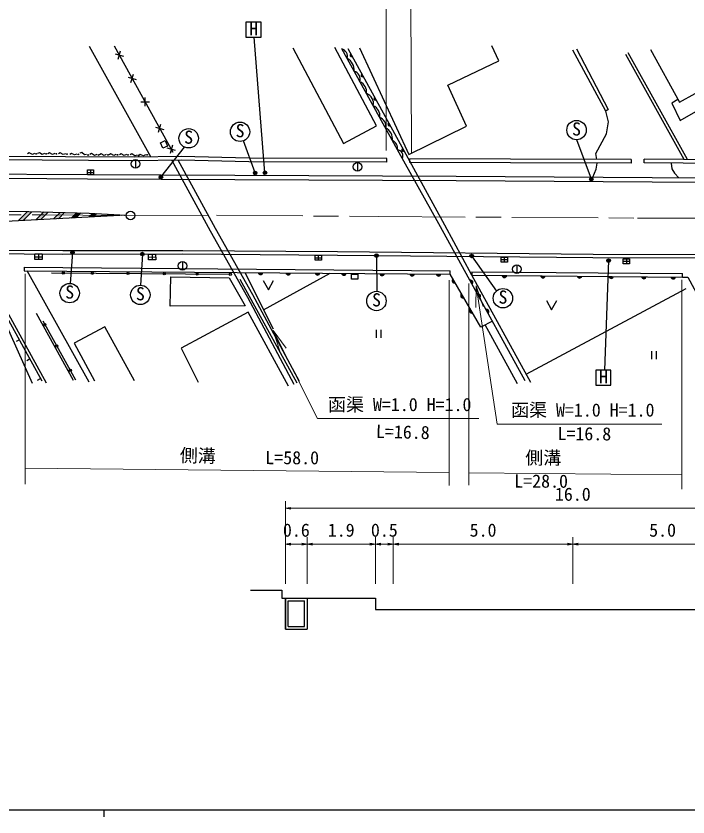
# Model space of a CAD drawing. Units: millimetres at full size, sheet at 1:1000, with parts at other scales. Extents: x 40000 to 680000, y 20000 to 380000.
# Drawn here: x 155755 to 249324, y 204000 to 315520 of the extents above; entities that cross this region are included whole.
import ezdxf
from ezdxf.enums import TextEntityAlignment as Align

# ---------------------------------------------------------------- set-up
doc = ezdxf.new("R2010")
doc.units = ezdxf.units.MM
doc.header["$LTSCALE"] = 1000
doc.linetypes.add('CHAIN', pattern=[18.5, 12, -1.5, 3.5, -1.5])
for name, color, linetype, lineweight in [('M-BGD', 7, 'Continuous', 25), ('M-BGD-EXST', 7, 'Continuous', 25), ('M-BMK', 2, 'CHAIN', 13), ('M-BMK-SRVR', 3, 'Continuous', 25), ('M-STR-HTXT', 7, 'Continuous', 13), ('M-STR-STRC', 7, 'Continuous', 25), ('M-TTL-BAND', 7, 'Continuous', 25)]:
    doc.layers.add(name, color=color, linetype=linetype, lineweight=lineweight)
doc.styles.add('ＭＳ ゴシック', font='')
doc.styles.get('ＭＳ ゴシック').set_extended_font_data('MS Gothic')

# ---------------------------------------------------------------- blocks, each defined once
blk = doc.blocks.new('open_arrow')
at = {"color": 0, "linetype": 'Continuous', "lineweight": -2}
blk.add_lwpolyline([(7.5, 1.25), (0, 0), (7.5, -1.25)], dxfattribs=at)

msp = doc.modelspace()

# ---------------------------------------------------------------- hatches: boundary and pattern name
at = {"layer": 'M-BGD'}
for points in [[(202410, 310258, 0.4608), (202300, 309969, 0.4608), (202603, 309906)], [(203943, 307454, 0.4608), (203833, 307165, 0.4608), (204135, 307102)], [(205719, 304203, 0.4608), (205609, 303914, 0.4608), (205912, 303850)], [(207678, 300617, 0.4608), (207568, 300328, 0.4608), (207871, 300265)], [(209610, 297082, 0.4608), (209500, 296793, 0.4608), (209803, 296729)], [(189500, 279779, 0.84072), (190126, 279774)], [(193345, 279748, 0.84072), (193970, 279742)], [(197429, 279714, 0.84072), (198055, 279709)], [(201101, 279684, 0.84072), (201727, 279678)], [(206415, 279640, 0.84072), (207041, 279635)], [(210588, 279605, 0.84072), (211214, 279600)], [(214279, 279575, 0.84072), (214905, 279570)], [(216583, 278912, 0.84072), (216897, 278371)], [(223458, 279381, 0.84072), (224084, 279376)], [(228818, 279336, 0.84072), (229444, 279330)], [(233906, 279292, 0.84072), (234532, 279287)], [(238329, 279254, 0.84072), (238955, 279249)], [(242876, 279215, 0.84072), (243502, 279210)], [(246959, 279180, 0.84072), (247584, 279175)], [(219266, 278172, 0.84072), (218965, 278721)], [(217786, 276838, 0.84072), (218100, 276296)], [(220306, 276277, 0.84072), (220005, 276826)], [(219011, 274726, 0.84072), (219325, 274185)], [(221489, 274121, 0.84072), (221188, 274670)]]:
    msp.add_hatch(color=256, dxfattribs=at).paths.add_polyline_path(points)
at = {"layer": 'M-BGD-EXST'}
for points in [[(176181, 293085, 1), (175681, 293085, 1)], [(189302, 293665, 1), (188802, 293665, 1)], [(190667, 293693, 1), (190167, 293693, 1)], [(236123, 292795, 1), (235623, 292795, 1)], [(163870, 282612, 1), (163370, 282612, 1)], [(173601, 282385, 1), (173101, 282385, 1)], [(206199, 282170, 1), (205699, 282170, 1)], [(219451, 282113, 1), (218951, 282113, 1)], [(238515, 281459, 1), (238015, 281459, 1)]]:
    msp.add_hatch(color=256, dxfattribs=at).paths.add_polyline_path(points)
at = {"layer": 'M-STR-STRC'}
for points in [[(157963, 288278), (157522, 288289), (157341, 288292), (156062, 287014), (156733, 287048)], [(160238, 288220), (159618, 288236), (158523, 287141), (159194, 287175)], [(162513, 288162), (161893, 288177), (160983, 287268), (161654, 287302)], [(164788, 288103), (164168, 288119), (163443, 287395), (164114, 287429)], [(167031, 288013), (166428, 288046), (165904, 287522), (166575, 287556)], [(169242, 287890), (168639, 287924), (168364, 287649), (169035, 287683)], [(170850, 287801), (170824, 287775), (171081, 287789)]]:
    msp.add_hatch(color=256, dxfattribs=at).paths.add_polyline_path(points)

# ---------------------------------------------------------------- linework, layer by layer
at = {"layer": 'M-BGD'}
for p, q in [((174509, 295897), (165975, 311288)), ((177637, 296508), (169462, 311315)), ((169574, 310249), (170717, 309919)), ((169975, 309513), (170307, 310662)), ((233797, 310938), (238214, 302511)), ((248794, 295531), (240648, 310180)), ((249255, 295526), (240997, 310374)), ((171363, 307010), (172505, 306680)), ((171763, 306274), (172095, 307423)), ((173144, 303576), (174334, 303579)), ((173735, 302981), (173732, 304177)), ((238214, 302511), (237888, 302293)), ((175198, 300062), (176341, 299732)), ((175599, 299326), (175931, 300475)), ((177952, 296799), (176809, 297129)), ((177551, 297535), (177219, 296386)), ((172394, 295541), (172394, 294341)), ((207373, 295190), (207374, 295690)), ((210570, 295124), (210571, 295624)), ((241411, 295549), (241411, 295049)), ((243216, 295087), (243221, 295587)), ((203292, 295133), (203292, 293933)), ((165690, 293750), (166540, 293750)), ((166115, 294100), (166112, 293450)), ((158877, 282406), (158884, 281606)), ((174700, 282370), (174708, 281570)), ((197849, 282208), (197835, 281508)), ((158380, 282001), (159380, 282011)), ((174204, 281965), (175204, 281975)), ((178948, 281341), (178948, 280141)), ((197424, 281858), (198274, 281858)), ((223321, 281616), (224171, 281616)), ((223746, 281966), (223746, 281266)), ((240320, 281367), (241170, 281367)), ((240745, 281717), (240745, 281017)), ((150906, 280071), (159336, 264708)), ((151361, 280073), (159938, 264443)), ((156906, 280548), (156902, 280048)), ((156902, 280048), (216207, 279559)), ((156906, 280548), (216211, 280059)), ((165944, 264549), (157294, 280045)), ((216207, 279559), (216211, 280059)), ((219239, 279918), (219235, 279418)), ((219239, 279918), (248581, 279666)), ((225501, 280889), (225501, 279689)), ((160701, 279749), (185594, 279559)), ((194926, 264395), (186979, 278826)), ((187622, 279795), (191545, 271977)), ((190221, 274615), (199489, 279697)), ((219235, 279418), (248577, 279166)), ((248577, 279166), (248581, 279666)), ((226797, 265635), (249084, 277571)), ((163769, 264779), (158602, 274091)), ((159480, 273065), (164053, 264850)), ((225574, 264323), (221080, 272515)), ((205911, 271819), (205911, 270701)), ((206577, 271819), (206577, 270701)), ((155840, 270259), (156186, 270449)), ((244235, 268848), (244235, 267730)), ((244902, 268848), (244902, 267730)), ((157247, 267573), (157644, 267791)), ((158754, 264819), (159155, 265039)), ((188427, 235578), (192785, 235578)), ((192785, 235578), (192785, 234477)), ((192785, 234477), (205794, 234477)), ((193294, 234477), (193294, 230166)), ((193294, 230166), (193294, 234477)), ((196294, 234477), (196294, 230166)), ((205794, 234477), (205794, 232905)), ((193669, 230541), (193669, 234102)), ((193669, 234102), (195919, 234102)), ((195919, 230541), (195919, 234102)), ((205794, 232905), (260794, 232905)), ((193294, 230166), (196294, 230166)), ((193669, 230541), (195919, 230541))]:
    msp.add_line(p, q, dxfattribs=at)
for points in [[(203573, 311098), (210456, 296242), (218479, 300161), (215881, 305903), (222992, 309275), (221989, 311371)], [(194309, 311076), (201343, 297775), (205944, 300236), (200141, 311135)], [(226652, 264712), (218455, 279650), (214635, 286600), (208862, 296900), (201119, 310961)], [(227431, 264480), (219235, 279418), (215461, 286407), (209803, 296729), (202021, 310972)], [(236647, 295555), (236506, 296377), (238001, 299139), (238254, 300773), (237888, 302293), (233267, 310778)], [(244099, 310848), (248132, 303536), (254694, 307124), (252668, 310868)], [(247931, 303900), (247071, 303400), (248244, 300969), (255922, 305380)], [(207374, 295690), (188203, 295721), (178750, 295950), (172293, 295869), (152922, 295982), (136327, 296084), (130875, 296063)], [(207373, 295190), (188197, 295221), (178747, 295450), (172294, 295369), (152919, 295482), (136327, 295584), (130877, 295563)], [(158324, 296370), (158028, 296247), (157609, 296463), (157375, 296317)], [(159714, 296369), (159414, 296258), (159005, 296493), (158764, 296358)], [(161148, 296370), (160852, 296247), (160433, 296463), (160199, 296317)], [(162623, 296337), (162321, 296232), (161915, 296473), (161673, 296342)], [(164207, 296300), (163912, 296176), (163493, 296392), (163259, 296247)], [(165590, 296258), (165274, 296205), (164915, 296510), (164654, 296422)], [(166990, 296221), (166687, 296117), (166283, 296360), (166040, 296230)], [(168329, 296230), (168033, 296106), (167614, 296322), (167380, 296177)], [(169659, 296230), (169364, 296106), (168945, 296322), (168711, 296177)], [(171118, 296241), (170822, 296118), (170403, 296334), (170169, 296189)], [(172607, 296154), (172301, 296059), (171904, 296313), (171658, 296190)], [(173776, 296214), (173490, 296070), (173057, 296256), (172834, 296095)], [(241411, 295549), (224623, 295571), (210571, 295624)], [(407209, 294471), (395412, 294562), (379260, 294800), (367808, 294889), (340079, 294901), (313868, 295066), (295917, 295153), (285450, 295148), (273163, 295350), (254111, 295477), (243221, 295587)], [(131797, 293537), (148743, 293569), (165690, 293452), (217050, 293209), (285214, 292775), (286718, 293141), (288151, 293777), (289025, 294649)], [(131972, 292938), (148742, 292969), (165687, 292852), (217047, 292609), (285285, 292174), (286912, 292571), (288496, 293274), (289874, 294650)], [(194508, 264232), (188018, 276327), (182818, 285542), (177431, 295434)], [(195213, 264611), (188719, 276712), (183517, 285930), (178335, 295445)], [(241411, 295049), (224622, 295071), (210570, 295124)], [(236083, 293088), (236534, 294181), (236675, 295055)], [(406572, 293976), (395406, 294062), (379255, 294300), (367806, 294389), (340077, 294401), (313865, 294566), (295916, 294653), (285446, 294648), (273157, 294850), (254107, 294977), (243216, 295087)], [(246964, 295049), (247083, 294236), (247466, 293628), (248058, 293011)], [(136233, 282954), (146143, 282980), (162280, 282876), (178989, 282889), (200535, 282721), (236099, 282385), (282975, 282241), (323462, 282188), (356075, 281916), (392565, 281699), (434792, 281482), (464005, 281365), (492284, 281253), (536435, 280860), (571868, 280589)], [(136401, 282454), (146142, 282480), (162278, 282376), (178987, 282389), (200530, 282221), (236096, 281885), (282974, 281741), (323459, 281688), (356071, 281416), (392563, 281199), (434790, 280982), (464003, 280865), (492281, 280753), (536430, 280360), (571863, 280089)], [(222088, 273030), (220475, 272205), (216207, 279559)], [(248577, 279166), (249284, 279171), (252565, 273156), (253970, 273920)], [(190190, 278712), (190905, 277417), (191621, 278712)], [(229611, 275896), (230327, 274601), (231042, 275896)], [(147557, 264068), (144841, 270119), (153726, 273959), (157995, 264417)], [(193702, 263978), (188060, 274265), (178735, 269257), (181119, 264551)], [(172271, 264739), (168141, 272236), (163832, 269958), (166693, 264746)]]:
    msp.add_lwpolyline(points, dxfattribs=at)
for points in [[(176511, 298167), (176856, 297390), (176217, 297106), (175871, 297883)], [(165690, 294100), (166540, 294100), (166540, 293400), (165690, 293400)], [(159377, 282411), (159384, 281611), (158384, 281601), (158377, 282401)], [(175200, 282375), (175208, 281575), (174208, 281565), (174200, 282365)], [(197424, 282208), (198274, 282208), (198274, 281508), (197424, 281508)], [(223321, 281966), (224171, 281966), (224171, 281266), (223321, 281266)], [(240320, 281717), (241170, 281717), (241170, 281017), (240320, 281017)], [(177307, 279191), (185433, 279067), (187660, 275171), (177225, 275129)], [(202490, 279583), (203340, 279583), (203340, 278883), (202490, 278883)]]:
    msp.add_lwpolyline(points, close=True, dxfattribs=at)
for centre, radius in [((158555, 296332), 50), ((159944, 296320), 50), ((161379, 296332), 50), ((162852, 296285), 50), ((164439, 296262), 50), ((165806, 296168), 50), ((167218, 296168), 50), ((168560, 296192), 50), ((169890, 296192), 50), ((171349, 296203), 50), ((172394, 294941), 600), ((172834, 296095), 50), ((174010, 296192), 50), ((203292, 294533), 600), ((178948, 280741), 600), ((225501, 280289), 600), ((162342, 279736), 150), ((166375, 279705), 150), ((171361, 279667), 150), ((176402, 279629), 150), ((180971, 279594), 150), ((185594, 279559), 150), ((159765, 272553), 150), ((161425, 269572), 150), ((163310, 266184), 150)]:
    msp.add_circle(centre, radius, dxfattribs=at)
for centre, radius, start, end in [((200781, 309882), 1131, 345.06608, 72.61538), ((202479, 310067), 203, 109.68959, 307.61298), ((201109, 308029), 1738, 353.77334, 63.90812), ((202459, 306672), 1228, 345.59894, 72.08252), ((204011, 307263), 203, 109.68959, 307.61298), ((203023, 304946), 1552, 351.44689, 66.23457), ((204087, 303349), 1445, 346.71257, 70.96889), ((205787, 304011), 203, 109.68959, 307.61298), ((204965, 301656), 1460, 348.88669, 68.79478), ((206047, 300234), 1193, 344.78896, 72.8925), ((207747, 300426), 203, 109.68959, 307.61298), ((206537, 298417), 1643, 351.41213, 66.26934), ((207817, 297153), 1075, 346.38366, 71.2978), ((208784, 296052), 852, 333.781, 84.75662), ((209678, 296890), 203, 109.68959, 307.61298), ((189814, 279831), 318, 189.41862, 349.63636), ((193658, 279800), 318, 189.41862, 349.63636), ((197743, 279766), 318, 189.41862, 349.63636), ((201414, 279736), 318, 189.41862, 349.63636), ((206729, 279692), 318, 189.41862, 349.63636), ((210902, 279657), 318, 189.41862, 349.63636), ((214593, 279627), 318, 189.41862, 349.63636), ((216787, 278669), 318, 130.01555, 290.23328), ((223771, 279433), 318, 189.40084, 349.61857), ((229132, 279387), 318, 189.40084, 349.61857), ((234219, 279344), 318, 189.40084, 349.61857), ((238643, 279306), 318, 189.40084, 349.61857), ((243189, 279267), 318, 189.40084, 349.61857), ((247272, 279232), 318, 189.40084, 349.61857), ((219068, 278420), 318, 308.64484, 108.86257), ((217990, 276594), 318, 130.01555, 290.23328), ((220108, 276525), 318, 308.64484, 108.86257), ((219216, 274483), 318, 130.01555, 290.23328), ((221291, 274369), 318, 308.64484, 108.86257)]:
    msp.add_arc(centre, radius, start, end, dxfattribs=at)
at = {"layer": 'M-BGD-EXST'}
for p, q in [((189877, 314680), (187777, 314680)), ((187777, 314680), (187777, 312580)), ((189877, 312580), (189877, 314680)), ((187777, 312580), (189877, 312580)), ((190417, 293693), (188918, 312580)), ((189052, 293665), (187428, 298138)), ((235873, 292795), (233851, 298290)), ((175931, 293085), (179220, 297271)), ((163620, 282612), (163301, 278280)), ((173351, 282385), (173073, 278044)), ((205949, 282170), (206016, 277193)), ((219201, 282113), (222656, 277233)), ((238265, 281459), (237692, 266226)), ((238588, 266226), (236488, 266226)), ((236488, 266226), (236488, 264126)), ((238588, 264126), (238588, 266226)), ((236488, 264126), (238588, 264126))]:
    msp.add_line(p, q, dxfattribs=at)
for centre, radius in [((186950, 299401), 1350), ((233802, 299639), 1350), ((179792, 298494), 1350), ((175931, 293085), 250), ((189052, 293665), 250), ((190417, 293693), 250), ((235873, 292795), 250), ((163620, 282612), 250), ((173351, 282385), 250), ((205949, 282170), 250), ((219201, 282113), 250), ((238265, 281459), 250), ((163225, 276932), 1350), ((173068, 276694), 1350), ((205946, 275845), 1350), ((223556, 276227), 1350)]:
    msp.add_circle(centre, radius, dxfattribs=at)
at = {"layer": 'M-BMK'}
msp.add_lwpolyline([(72255, 279930), (76683, 280952), (87628, 283124), (97375, 284738), (101770, 285345), (110551, 286345), (119195, 287099), (129733, 287649), (139484, 287803), (159617, 287821), (170480, 287752), (183682, 287787), (206299, 287597), (242290, 287388), (287820, 287240), (330246, 286985), (363259, 286780), (400583, 286686), (446631, 286348), (487505, 286035), (507393, 285943), (542437, 285838), (571918, 285661)], dxfattribs=at)
at = {"layer": 'M-BMK-SRVR'}
msp.add_circle((171680, 287756), 600, dxfattribs=at)
at = {"layer": 'M-STR-HTXT'}
for p, q in [((207307, 296773), (207307, 326807)), ((210693, 326520), (210815, 296417)), ((157048, 250357), (157048, 279618)), ((216091, 278728), (216091, 250135)), ((218798, 250189), (218798, 278297)), ((248458, 278783), (248458, 249644)), ((157048, 252543), (216091, 251956)), ((218798, 251929), (248458, 251634)), ((193294, 236477), (193294, 247977)), ((193294, 246977), (273294, 246977)), ((193294, 236477), (193294, 242977)), ((196294, 236477), (196294, 242977)), ((196294, 236477), (196294, 242977)), ((205794, 236477), (205794, 242977)), ((205794, 236477), (205794, 242977)), ((208294, 236477), (208294, 242977)), ((208294, 236477), (208294, 242977)), ((233294, 236477), (233294, 242977)), ((233294, 236477), (233294, 242977)), ((193294, 241977), (196294, 241977)), ((196294, 241977), (205794, 241977)), ((205794, 241977), (208294, 241977)), ((208294, 241977), (233294, 241977)), ((233294, 241977), (258294, 241977))]:
    msp.add_line(p, q, dxfattribs=at)
for points in [[(219852, 277973), (222739, 258697), (245696, 258697)], [(191579, 271742), (197728, 259462), (220207, 259462)]]:
    msp.add_lwpolyline(points, dxfattribs=at)
at = {"layer": 'M-STR-STRC'}
for p, q in [((156062, 287014), (157341, 288292)), ((156733, 287048), (157963, 288278)), ((158523, 287141), (159618, 288236)), ((159194, 287175), (160238, 288220)), ((160983, 287268), (161893, 288177)), ((161654, 287302), (162513, 288162)), ((163443, 287395), (164168, 288119)), ((164114, 287429), (164788, 288103)), ((165904, 287522), (166428, 288046)), ((166575, 287556), (167031, 288013)), ((168364, 287649), (168639, 287924)), ((169035, 287683), (169242, 287890)), ((170824, 287775), (170850, 287801))]:
    msp.add_line(p, q, dxfattribs=at)
msp.add_lwpolyline([(96841, 286110), (102789, 286919), (109447, 287565), (113873, 287976), (119953, 288428), (126142, 288565), (136451, 288643), (146271, 288467), (157522, 288289), (165923, 288074), (171081, 287789), (149899, 286696), (145260, 287630), (141838, 288200), (139944, 288580)], dxfattribs=at)
at = {"layer": 'M-TTL-BAND'}
for p, q in [((40000, 205000), (579000, 205000)), ((168000, 205000), (168000, 204000))]:
    msp.add_line(p, q, dxfattribs=at)

# ---------------------------------------------------------------- block references
at = {"layer": 'M-STR-HTXT'}
for p, xscale, yscale, rotation in [((219852, 277973), 400, 400, 278.5), ((191579, 271742), 400, 400, 296.6), ((196294, 241977), 100, 100, 180), ((205794, 241977), 100, 100, 180), ((208294, 241977), 100, 100, 180), ((233294, 241977), 100, 100, 180)]:
    msp.add_blockref('open_arrow', p, dxfattribs=dict(at, xscale=xscale, yscale=yscale, rotation=rotation))
at = {"layer": 'M-STR-HTXT', "xscale": 100, "yscale": 100}
for p in [(193294, 246977), (193294, 241977), (196294, 241977), (205794, 241977), (208294, 241977), (233294, 241977)]:
    msp.add_blockref('open_arrow', p, dxfattribs=at)

# ---------------------------------------------------------------- texts
at = {"layer": 'M-BGD-EXST', "style": 'ＭＳ ゴシック'}
for p in [(188230, 312272), (236941, 263818)]:
    msp.add_text('H', height=1833, dxfattribs=at).set_placement(p, align=Align.BOTTOM_LEFT)
for p in [(186295, 298108), (233147, 298347), (179137, 297202), (162570, 275640), (172413, 275401), (205291, 274552), (222901, 274934)]:
    msp.add_text('S', height=1833, rotation=358.508, dxfattribs=at).set_placement(p, align=Align.BOTTOM_LEFT)
at = {"layer": 'M-STR-HTXT', "style": 'ＭＳ ゴシック'}
for s, p in [('函渠 W=1.0 H=1.0', (199207, 259962)), ('函渠 W=1.0 H=1.0', (224696, 259197)), ('側溝', (226668, 252548)), ('16.0', (230794, 247477)), ('0.6', (192919, 242477)), ('1.9', (199169, 242477)), ('0.5', (205169, 242477)), ('5.0', (218919, 242477)), ('5.0', (243919, 242477))]:
    msp.add_text(s, height=1833, dxfattribs=at).set_placement(p, align=Align.BOTTOM_LEFT)
for s, rotation, p in [('L=16.8', 358.688, (205847, 256229)), ('L=16.8', 359.559, (231140, 255930)), ('側溝', 358.647, (178528, 252908)), ('L=58.0', 359.816, (190467, 252575)), ('L=28.0', 359.775, (225127, 249316))]:
    msp.add_text(s, height=1833, rotation=rotation, dxfattribs=at).set_placement(p, align=Align.BOTTOM_LEFT)

doc.saveas('drawing.dxf')
